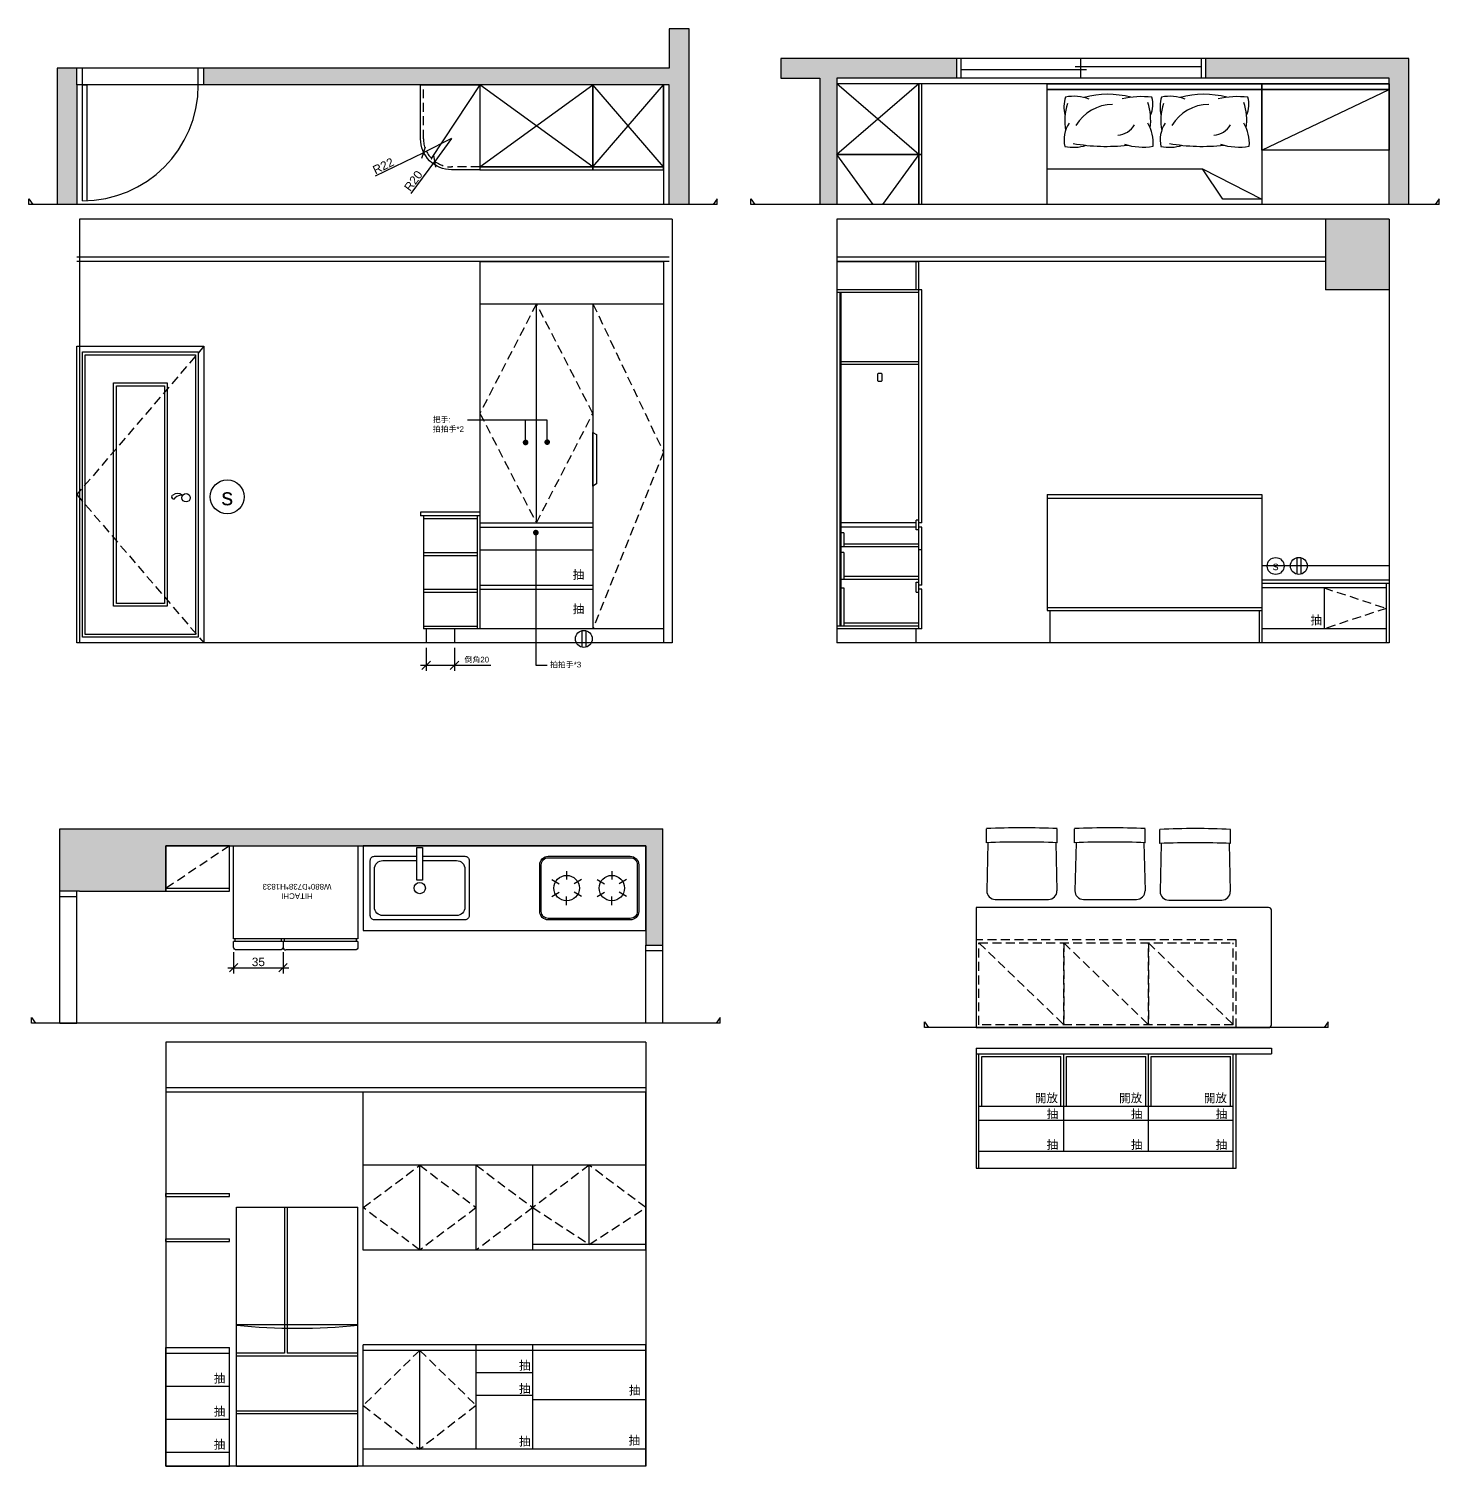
# Model space of a CAD drawing. Header units: millimetres. Extents: x 415 to 6095, y -1431 to 2703.
# Drawn here: x 3993 to 4991, y -157 to 860 of the extents above; entities that cross this region are included whole.
import ezdxf
from ezdxf import colors
from ezdxf.entities.mleader import LeaderData, LeaderLine
from ezdxf.enums import TextEntityAlignment as Align
from ezdxf.math import Vec2, Vec3

# ---------------------------------------------------------------- set-up
doc = ezdxf.new("R2010")
doc.units = ezdxf.units.MM
doc.header["$PDMODE"] = 3
doc.linetypes.add('HIDDEN', pattern=[9.525, 6.35, -3.175])
for name, color, linetype in [('02-結構樑', 251, 'HIDDEN'), ('03-結構牆', 8, 'Continuous'), ('04-門線', 94, 'Continuous'), ('05-窗線', 150, 'Continuous'), ('06-傢俱', 6, 'Continuous'), ('10-標註', 140, 'Continuous'), ('11-填充', 8, 'Continuous'), ('13-線', 40, 'Continuous'), ('14-燈具', 40, 'Continuous')]:
    doc.layers.add(name, color=color, linetype=linetype)
doc.layers.add('15-板', color=3, linetype='Continuous', plot=False)
doc.styles.get("Standard").update_dxf_attribs({"font": 'arial.ttf'})
doc.dimstyles.new('1倍', dxfattribs={"dimtxt": 6, "dimasz": 6, "dimexe": 4, "dimexo": 3.5, "dimgap": 1, "dimtad": 1, "dimdec": 1, "dimtxsty": 'Standard', "dimblk": 'OBLIQUE', "dimcen": 0.09, "dimdle": 4, "dimclrd": 140, "dimclre": 140, "dimclrt": 140, "dimadec": 0, "dimazin": 0, "dimtfac": 1, "dimtdec": 1, "dimtmove": 0, "dimatfit": 3, "dimfxl": 1, "dimarcsym": 1})

# ---------------------------------------------------------------- blocks, each defined once
blk = doc.blocks.new('*U62')
at = {"layer": '06-傢俱'}
for p, q in [((50, 58), (0, 0)), ((0, 58), (50, 0)), ((130, 58), (50, 0)), ((50, 58), (130, 0)), ((130, 0), (164.4, 51.9))]:
    blk.add_line(p, q, dxfattribs=at)
for points in [[(0, 58), (50, 58), (50, 60), (0, 60)], [(0, 0), (50, 0), (50, 58), (0, 58)], [(50, 58), (130, 58), (130, 60), (50, 60)], [(50, 0), (130, 0), (130, 58), (50, 58)]]:
    blk.add_lwpolyline(points, close=True, dxfattribs=at)
blk.add_lwpolyline([(130, 60), (150, 60, -0.414214), (172, 38), (172, 0), (130, 0)], format="xyb", close=True, dxfattribs=at)
at = {"layer": '06-傢俱', "linetype": 'HIDDEN'}
blk.add_lwpolyline([(130, 58), (150, 58, -0.414214), (170, 38), (170, 0)], format="xyb", dxfattribs=at)
blk = doc.blocks.new('門_右')
at = {"layer": '04-門線'}
for p, q in [((-90, 12), (0, 12)), ((-90, 12), (-90, 0)), ((-86, 12), (-86, 0)), ((-4, 12), (-4, 0)), ((0, 12), (0, 0)), ((-90, 0), (0, 0))]:
    blk.add_line(p, q, dxfattribs=at)
blk.add_lwpolyline([(-4, 94), (-4, 12), (-7, 12), (-7, 93.9)], dxfattribs=at)
blk.add_arc((-4, 12), 82, 90, 180, dxfattribs=at)
blk = doc.blocks.new('_Dot')
at = {"color": 0, "linetype": 'ByBlock', "lineweight": -2}
blk.add_line((-0.5, 0), (-1, 0), dxfattribs=at)
at = {"color": 0, "linetype": 'ByBlock', "const_width": 0.5}
blk.add_lwpolyline([(-0.25, 0, 1), (0.25, 0, 1)], format="xyb", close=True, dxfattribs=at)
blk = doc.blocks.new('_Oblique')
at = {"color": 0, "linetype": 'ByBlock', "lineweight": -2}
blk.add_line((-0.5, -0.5), (0.5, 0.5), dxfattribs=at)
blk = doc.blocks.new('*D64')
at = {"layer": '10-標註', "color": 140, "lineweight": -2, "transparency": 16777216}
for p, q in [((4274.3, 422), (4274.3, 405.7)), ((4294.3, 422), (4294.3, 405.7)), ((4270.3, 409.7), (4294.3, 409.7)), ((4294.3, 409.7), (4320, 409.7))]:
    blk.add_line(p, q, dxfattribs=at)
at = {"layer": 'Defpoints', "color": 0, "transparency": 16777216}
for p in [(4274.3, 425.5), (4294.3, 425.5), (4294.3, 409.7)]:
    blk.add_point(p, dxfattribs=at)
at = {"layer": '10-標註', "color": 140, "lineweight": -2, "transparency": 16777216, "xscale": 6, "yscale": 6, "zscale": 6, "rotation": 180}
blk.add_blockref('_Oblique', (4274.3, 409.7), dxfattribs=at)
at = {"layer": '10-標註', "color": 140, "lineweight": -2, "transparency": 16777216, "xscale": 6, "yscale": 6, "zscale": 6}
blk.add_blockref('_Oblique', (4294.3, 409.7), dxfattribs=at)
at = {"layer": '10-標註', "color": 140, "transparency": 16777216, "insert": (4310.1, 413.5), "char_height": 6, "width": 19.168, "attachment_point": 5}
blk.add_mtext('{\\fPMingLiU|b0|i0|c136|p18;\\H0.66667x;倒角\\fArial|b0|i0|c0|p34;20}', dxfattribs=at)
blk = doc.blocks.new('*D65')
at = {"layer": '10-標註', "color": 140, "lineweight": -2, "transparency": 16777216}
for p in [(4292.3, 782.4), (4238.4, 756)]:
    blk.add_line(p, (4272.5, 772.7), dxfattribs=at)
at = {"layer": 'Defpoints', "color": 0, "transparency": 16777216}
for p in [(4292.3, 782.4), (4272.5, 772.7)]:
    blk.add_point(p, dxfattribs=at)
at = {"layer": '10-標註', "color": 140, "lineweight": -2, "transparency": 16777216, "xscale": 6, "yscale": 6, "zscale": 6, "rotation": 26.09111205467964}
blk.add_blockref('_Oblique', (4272.5, 772.7), dxfattribs=at)
at = {"layer": '10-標註', "color": 140, "transparency": 16777216, "insert": (4243.9, 763.1), "char_height": 6, "attachment_point": 5, "rotation": 26.0911}
blk.add_mtext('R22', dxfattribs=at)
blk = doc.blocks.new('*D66')
at = {"layer": '10-標註', "color": 140, "lineweight": -2, "transparency": 16777216}
for p in [(4292.3, 782.4), (4263.6, 743.5)]:
    blk.add_line(p, (4280.4, 766.3), dxfattribs=at)
at = {"layer": 'Defpoints', "color": 0, "transparency": 16777216}
for p in [(4292.3, 782.4), (4280.4, 766.3)]:
    blk.add_point(p, dxfattribs=at)
at = {"layer": '10-標註', "color": 140, "lineweight": -2, "transparency": 16777216, "xscale": 6, "yscale": 6, "zscale": 6, "rotation": 53.54436650629573}
blk.add_blockref('_Oblique', (4280.4, 766.3), dxfattribs=at)
at = {"layer": '10-標註', "color": 140, "transparency": 16777216, "insert": (4265.2, 752.5), "char_height": 6, "attachment_point": 5, "rotation": 53.5444}
blk.add_mtext('R20', dxfattribs=at)
blk = doc.blocks.new('開關')
at = {"layer": '13-線'}
blk.add_circle((0, 0), 12, dxfattribs=at)
blk.add_text('s', height=12, dxfattribs=at).set_placement((0, 0), align=Align.MIDDLE)
blk = doc.blocks.new('門')
at = {"layer": '04-門線', "linetype": 'HIDDEN'}
for p, q in [((90, 0), (0, -105)), ((0, -105), (90, -210))]:
    blk.add_line(p, q, dxfattribs=at)
at = {"layer": '04-門線'}
blk.add_lwpolyline([(0, 0), (90, 0), (90, -210), (0, -210), (0, 0)], dxfattribs=at)
for points in [[(4, -4), (86, -4), (86, -206), (4, -206)], [(6, -6), (84, -6), (84, -204), (6, -204)], [(26, -26), (64, -26), (64, -184), (26, -184)], [(28, -28), (62, -28), (62, -182), (28, -182)]]:
    blk.add_lwpolyline(points, close=True, dxfattribs=at)
blk.add_circle((77.3, -107.2), 3, dxfattribs=at)
for centre, radius, start, end in [((68.5, -106.6), 1.42, 118.6512, 329.1456), ((71.4, -111), 6.68, 58.0846, 121.5212), ((73.8, -110.9), 5.41, 79.8249, 138.5609)]:
    blk.add_arc(centre, radius, start, end, dxfattribs=at)
blk = doc.blocks.new('床櫃')
at = {"layer": '06-傢俱'}
blk.add_line((47, -90), (4, 0), dxfattribs=at)
for points in [[(0, 0), (4, 0), (4, -90), (0, -90)], [(4, 0), (47, 0), (47, -90), (4, -90)]]:
    blk.add_lwpolyline(points, close=True, dxfattribs=at)
blk = doc.blocks.new('窗2片')
at = {"layer": '05-窗線'}
for p, q in [((0, 0), (0, -176.2)), ((0, 0), (14, 0)), ((14, 0), (14, -176.2)), ((0, -3), (14, -3)), ((6, -3), (6, -92.1)), ((14, -88.1), (0, -88.1)), ((8, -84.1), (8, -173.2)), ((0, -173.2), (14, -173.2)), ((0, -176.2), (14, -176.2))]:
    blk.add_line(p, q, dxfattribs=at)
blk = doc.blocks.new('櫃子_高低')
at = {"layer": '06-傢俱'}
for p, q in [((-130, 0), (-130, -260)), ((-130, 0), (0, 0)), ((0, 0), (0, -270)), ((-130, -30), (0, -30)), ((-90, -185), (-90, -30)), ((-50, -30), (-50, -260)), ((-130, -177.5), (-172, -177.5)), ((-172, -177.5), (-172, -180)), ((-130, -180), (-172, -180)), ((-170, -180), (-170, -260)), ((-170, -182), (-132, -182)), ((-132, -180), (-132, -260)), ((-130, -185), (-50, -185)), ((-130, -188), (-50, -188)), ((-170, -206), (-132, -206)), ((-170, -208), (-132, -208)), ((-130, -204), (-50, -204)), ((-170, -232), (-132, -232)), ((-130, -229), (-50, -229)), ((-130, -232), (-50, -232)), ((-170, -234), (-132, -234)), ((-170, -258), (-132, -258)), ((0, -260), (-170, -260)), ((-168, -260), (-168, -270)), ((-148, -260), (-148, -270)), ((0, -270), (-168, -270))]:
    blk.add_line(p, q, dxfattribs=at)
at = {"layer": '06-傢俱', "linetype": 'HIDDEN'}
for p, q in [((-90, -30), (-130, -107.5)), ((-50, -107.5), (-90, -30)), ((-50, -30), (0, -135)), ((-130, -107.5), (-90, -185)), ((-90, -185), (-50, -107.5)), ((0, -135), (-50, -260))]:
    blk.add_line(p, q, dxfattribs=at)
at = {"layer": '06-傢俱'}
blk.add_lwpolyline([(-50, -121), (-47.5, -122.5), (-47.5, -157.5), (-50, -159)], close=True, dxfattribs=at)
blk = doc.blocks.new('插座')
at = {"layer": '13-線'}
for p, q in [((-3, 11.6), (-3, -11.6)), ((3, 11.6), (3, -11.6))]:
    blk.add_line(p, q, dxfattribs=at)
blk.add_circle((0, 0), 12, dxfattribs=at)
blk = doc.blocks.new('櫃子高低立面')
at = {"layer": '06-傢俱'}
for p, q in [((0, 270), (0, 0)), ((0, 270), (58, 270)), ((56, 250), (56, 270)), ((56, 250), (56, 270)), ((58, 10), (58, 270)), ((60, 250), (0, 250)), ((58, 248), (0, 248)), ((2, 248), (2, 12)), ((2.8, 248), (2.8, 12)), ((60, 85), (60, 250)), ((58, 199), (2.8, 199)), ((58, 197), (2.8, 197)), ((56, 85), (2.8, 85)), ((56, 82), (2.8, 82)), ((56, 80), (56, 87)), ((58, 87), (56, 87)), ((60, 85), (58, 85)), ((60, 82), (58, 82)), ((60, 41), (60, 82)), ((4.8, 78), (2.8, 78)), ((4.8, 78), (4.8, 68)), ((58, 80), (56, 80)), ((58, 68), (2.8, 68)), ((4.8, 64), (2.8, 64)), ((58, 70), (4.8, 70)), ((4.8, 64), (4.8, 45)), ((60, 66), (58, 66)), ((58, 45), (2.8, 45)), ((58, 47), (4.8, 47)), ((56, 36), (56, 43)), ((56, 43), (58, 43)), ((60, 41), (58, 41)), ((2.8, 39), (4.8, 39)), ((4.8, 39), (4.8, 12)), ((56, 36), (58, 36)), ((60, 38), (58, 38)), ((60, 10), (60, 38)), ((58, 12), (0, 12)), ((58, 14), (4.8, 14)), ((60, 10), (0, 10)), ((56, 0), (0, 0)), ((56, 0), (56, 10))]:
    blk.add_line(p, q, dxfattribs=at)
blk.add_lwpolyline([(29.9, 191), (30.9, 191, -0.414214), (31.9, 190), (31.9, 186, -0.414214), (30.9, 185), (29.9, 185, -0.414214), (28.9, 186), (28.9, 190, -0.414214)], format="xyb", close=True, dxfattribs=at)
blk = doc.blocks.new('*U74')
at = {"layer": '06-傢俱'}
blk.add_line((0, 3), (0, -3), dxfattribs=at)
blk = doc.blocks.new('*U75')
at = {"layer": '06-傢俱', "color": 0, "linetype": 'ByBlock', "lineweight": -2, "transparency": 16777216}
for p, rotation in [((4082, -58.7), 59.99999999999999), ((4097.6, -58.7), 299.9999999999999), ((4082, -67.7), 120), ((4089.8, -72.2), 180), ((4097.6, -67.7), 240)]:
    blk.add_blockref('*U74', p, dxfattribs=dict(at, rotation=rotation))
blk.add_blockref('*U74', (4089.8, -54.2), dxfattribs=at)
blk = doc.blocks.new('*U76')
at = {"layer": '06-傢俱'}
blk.add_line((0, 3), (0, -3), dxfattribs=at)
blk = doc.blocks.new('*U77')
at = {"layer": '06-傢俱', "color": 0, "linetype": 'ByBlock', "lineweight": -2, "transparency": 16777216}
for p, rotation in [((4082, -58.7), 59.99999999999999), ((4097.6, -58.7), 299.9999999999999), ((4082, -67.7), 120), ((4089.8, -72.2), 180), ((4097.6, -67.7), 240)]:
    blk.add_blockref('*U76', p, dxfattribs=dict(at, rotation=rotation))
blk.add_blockref('*U76', (4089.8, -54.2), dxfattribs=at)
blk = doc.blocks.new('爐子')
at = {"layer": '06-傢俱'}
for points in [[(6, 22.5), (64, 22.5, -0.414214), (70, 16.5), (70, -16.5, -0.414214), (64, -22.5), (6, -22.5, -0.414214), (0, -16.5), (0, 16.5, -0.414214)], [(6, 21.5), (64, 21.5, -0.414214), (69, 16.5), (69, -16.5, -0.414214), (64, -21.5), (6, -21.5, -0.414214), (1, -16.5), (1, 16.5, -0.414214)]]:
    blk.add_lwpolyline(points, format="xyb", close=True, dxfattribs=at)
for centre in [(19, 0), (51, 0)]:
    blk.add_circle(centre, 9, dxfattribs=at)
for name, p in [('*U75', (-4070.8, 63.2)), ('*U77', (-4038.8, 63.2))]:
    blk.add_blockref(name, p, dxfattribs=at)
blk = doc.blocks.new('水槽')
at = {"layer": '06-傢俱'}
for points in [[(33, -22.5), (3, -22.5, -0.414214), (0, -19.5), (0, 19.5, -0.414214), (3, 22.5), (67, 22.5, -0.414214), (70, 19.5), (70, -19.5, -0.414214), (67, -22.5), (37, -22.5)], [(33, -19.5), (9, -19.5, -0.414214), (3, -13.5), (3, 13.5, -0.414214), (9, 19.5), (61, 19.5, -0.414214), (67, 13.5), (67, -13.5, -0.414214), (61, -19.5), (37, -19.5)]]:
    blk.add_lwpolyline(points, format="xyb", dxfattribs=at)
blk.add_lwpolyline([(33, -5.7), (37, -5.7), (37, -28.7), (33, -28.7)], close=True, dxfattribs=at)
blk.add_circle((35, 0), 4, dxfattribs=at)
blk = doc.blocks.new('上下櫃')
at = {"layer": '06-傢俱'}
blk.add_line((-45, 30.2), (0, 30.2), dxfattribs=at)
at = {"layer": '06-傢俱', "linetype": 'HIDDEN'}
blk.add_line((-45, 0), (0, 30.2), dxfattribs=at)
at = {"layer": '06-傢俱'}
blk.add_lwpolyline([(0, 32.2), (-45, 32.2), (-45, 0), (0, 0)], close=True, dxfattribs=at)
blk = doc.blocks.new('冰箱')
at = {"layer": '06-傢俱'}
for p, q in [((0, 67.8), (88, 67.8)), ((0, 65.8), (88, 65.8)), ((1, 67.8), (1, 65.8)), ((52, 67.8), (52, 65.8)), ((54, 67.8), (54, 65.8)), ((87, 67.8), (87, 65.8))]:
    blk.add_line(p, q, dxfattribs=at)
for points in [[(0, 67.8), (0, 71.8, -0.414214), (2, 73.8), (51, 73.8)], [(53, 67.8), (53, 71.8, -0.414214), (55, 73.8), (86, 73.8, -0.414214), (88, 71.8), (88, 67.8)]]:
    blk.add_lwpolyline(points, format="xyb", dxfattribs=at)
blk.add_lwpolyline([(88, 65.8), (88, 0), (0, 0), (0, 65.8)], dxfattribs=at)
blk.add_arc((51, 71.8), 2, 0, 90, dxfattribs=at)
at = {"layer": '06-傢俱', "insert": (17.5, 37.7), "char_height": 4, "attachment_point": 1}
blk.add_mtext_dynamic_manual_height_columns('\\pxqc;HITACHI\\PW880*D738*H1833', width=51.235, gutter_width=20, heights=[11.7], dxfattribs=at)
blk = doc.blocks.new('*D88')
at = {"layer": '06-傢俱', "color": 140, "lineweight": -2, "transparency": 16777216}
for p, q in [((4138, 206.8), (4138, 191.7)), ((4173, 206.8), (4173, 191.7)), ((4134, 195.7), (4177, 195.7))]:
    blk.add_line(p, q, dxfattribs=at)
at = {"layer": 'Defpoints', "color": 0, "transparency": 16777216}
for p in [(4138, 210.3), (4173, 210.3), (4173, 195.7)]:
    blk.add_point(p, dxfattribs=at)
at = {"layer": '06-傢俱', "color": 140, "lineweight": -2, "transparency": 16777216, "xscale": 6, "yscale": 6, "zscale": 6, "rotation": 180}
blk.add_blockref('_Oblique', (4138, 195.7), dxfattribs=at)
at = {"layer": '06-傢俱', "color": 140, "lineweight": -2, "transparency": 16777216, "xscale": 6, "yscale": 6, "zscale": 6}
blk.add_blockref('_Oblique', (4173, 195.7), dxfattribs=at)
at = {"layer": '06-傢俱', "color": 140, "transparency": 16777216, "insert": (4155.5, 199.8), "char_height": 6, "attachment_point": 5}
blk.add_mtext('35', dxfattribs=at)
blk = doc.blocks.new('冰箱立面')
at = {"layer": '06-傢俱'}
for p, q in [((0, 0), (0, 183.3)), ((0, 183.3), (86, 183.3)), ((34, 183.3), (34, 80)), ((36, 183.3), (36, 80)), ((86, 0), (86, 183.3)), ((86, 100), (0, 100)), ((34, 80), (0, 80)), ((86, 78), (0, 78)), ((86, 80), (36, 80)), ((86, 39), (0, 39)), ((86, 37), (0, 37)), ((0, 0), (86, 0))]:
    blk.add_line(p, q, dxfattribs=at)
blk.add_arc((43, 495.4), 397.8, 263.794, 276.206, dxfattribs=at)
blk = doc.blocks.new('椅子')
at = {"layer": '06-傢俱'}
for p, q in [((0, -10), (0, 0)), ((1, -10), (0.2, -43.9)), ((49, -10), (49.8, -43.9)), ((50, -10), (50, 0)), ((6.2, -50), (43.8, -50))]:
    blk.add_line(p, q, dxfattribs=at)
for centre, radius, start, end in [((25, -598.1), 598.7, 87.6066, 92.3934), ((25, -608.1), 598.7, 87.6066, 92.3934), ((6.2, -44), 6, 178.5679, 270), ((43.8, -44), 6, 270, 1.4321)]:
    blk.add_arc(centre, radius, start, end, dxfattribs=at)
blk = doc.blocks.new('餐桌')
at = {"layer": '06-傢俱', "linetype": 'HIDDEN'}
for p, q in [((2, -25), (182, -25)), ((2, -83), (2, -25)), ((2, -25), (62, -83)), ((122, -23), (62, -23)), ((62, -25), (62, -83)), ((62, -25), (122, -83)), ((122, -83), (122, -25)), ((122, -25), (182, -83)), ((182, -83), (182, -25)), ((182, -83), (2, -83)), ((62, -85), (122, -85))]:
    blk.add_line(p, q, dxfattribs=at)
at = {"layer": '06-傢俱'}
blk.add_lwpolyline([(0, -85), (207, -85, 0.414214), (209, -83), (209, -2, 0.414214), (207, 0), (0, 0)], format="xyb", close=True, dxfattribs=at)
at = {"layer": '06-傢俱', "linetype": 'HIDDEN'}
for points in [[(62, -23), (0, -23), (0, -85), (62, -85)], [(62, -83), (62, -25)], [(122, -85), (184, -85), (184, -23), (122, -23)], [(122, -25), (122, -83)]]:
    blk.add_lwpolyline(points, dxfattribs=at)

msp = doc.modelspace()

# ---------------------------------------------------------------- hatches: boundary and pattern name
at = {"layer": '11-填充'}
h = msp.add_hatch(color=256, dxfattribs=at)
h.dxf.hatch_style = 1
h.paths.add_polyline_path([(4460.29, 832.36), (4460.29, 860.16), (4446.29, 860.16), (4446.29, 832.36), (4116.99, 832.36), (4116.99, 820.36), (4446.29, 820.36), (4446.29, 735.76), (4460.29, 735.76)])
h.paths.add_polyline_path([(4012.99, 735.76), (4026.99, 735.76), (4026.99, 820.36), (4026.99, 832.36), (4012.99, 832.36)])
h = msp.add_hatch(color=256, dxfattribs=at)
h.dxf.hatch_style = 1
h.paths.add_polyline_path([(4552.96, 825.16), (4552.96, 735.76), (4564.96, 735.76), (4564.96, 825.16), (4649.56, 825.16), (4649.56, 839.16), (4552.96, 839.16), (4525.16, 839.16), (4525.16, 825.16)])
h.paths.add_polyline_path([(4825.76, 839.16), (4825.76, 825.16), (4955.76, 825.16), (4955.76, 735.76), (4969.76, 735.76), (4969.76, 839.16)])
h = msp.add_hatch(color=256, dxfattribs=at)
h.dxf.hatch_style = 1
h.paths.add_polyline_path([(4955.76, 725.51), (4910.76, 725.51), (4910.76, 675.51), (4955.76, 675.51)])
h = msp.add_hatch(color=256, dxfattribs=at)
h.dxf.hatch_style = 1
h.paths.add_polyline_path([(4429.69, 222.07), (4429.69, 211.57), (4441.69, 211.57), (4441.69, 294.07), (4014.99, 294.07), (4014.99, 249.87), (4028.99, 249.87), (4090.09, 249.87), (4090.09, 282.07), (4135.09, 282.07), (4429.69, 282.07)])

# ---------------------------------------------------------------- linework, layer by layer
at = {"layer": '02-結構樑', "linetype": 'ByBlock'}
for p in [(4910.76, 725.51), (4955.76, 675.51)]:
    msp.add_line(p, (4910.76, 675.51), dxfattribs=at)
at = {"layer": '03-結構牆'}
for p, q in [((4460.29, 860.16), (4446.29, 860.16)), ((4446.29, 860.16), (4446.29, 832.36)), ((4460.29, 832.36), (4460.29, 860.16)), ((4552.96, 839.16), (4525.16, 839.16)), ((4525.16, 839.16), (4525.16, 825.16)), ((4649.56, 839.16), (4552.96, 839.16)), ((4969.76, 839.16), (4825.76, 839.16)), ((4969.76, 735.76), (4969.76, 839.16)), ((4012.99, 832.36), (4012.99, 735.76)), ((4026.99, 832.36), (4012.99, 832.36)), ((4446.29, 832.36), (4116.99, 832.36)), ((4460.29, 735.76), (4460.29, 832.36)), ((4525.16, 825.16), (4552.96, 825.16)), ((4552.96, 825.16), (4552.96, 735.76)), ((4649.56, 825.16), (4564.96, 825.16)), ((4564.96, 825.16), (4564.96, 735.76)), ((4955.76, 825.16), (4825.76, 825.16)), ((4955.76, 735.76), (4955.76, 825.16)), ((4026.99, 820.36), (4026.99, 735.76)), ((4026.99, 820.36), (4026.99, 820.36)), ((4446.29, 820.36), (4116.99, 820.36)), ((4446.29, 735.76), (4446.29, 820.36)), ((4028.99, 725.51), (4028.99, 425.51)), ((4448.29, 725.51), (4028.99, 725.51)), ((4448.29, 725.51), (4448.29, 425.51)), ((4564.96, 725.51), (4564.96, 425.51)), ((4955.76, 725.51), (4564.96, 725.51)), ((4955.76, 725.51), (4955.76, 425.51)), ((4446.29, 698.51), (4026.99, 698.51)), ((4446.29, 695.51), (4026.99, 695.51)), ((4910.76, 698.51), (4564.96, 698.51)), ((4910.76, 695.51), (4564.96, 695.51)), ((4448.29, 425.51), (4028.99, 425.51)), ((4955.76, 425.51), (4564.96, 425.51)), ((4014.99, 294.07), (4441.69, 294.07)), ((4014.99, 249.87), (4014.99, 294.07)), ((4441.69, 211.57), (4441.69, 294.07)), ((4090.09, 249.87), (4090.09, 282.07)), ((4090.09, 282.07), (4429.69, 282.07)), ((4429.69, 282.07), (4429.69, 211.57)), ((4028.99, 249.87), (4090.09, 249.87)), ((4090.09, 142.93), (4090.09, -157.07)), ((4429.69, 142.93), (4090.09, 142.93)), ((4429.69, 142.93), (4429.69, -157.07)), ((4090.09, 110.93), (4429.69, 110.93)), ((4090.09, 107.93), (4429.69, 107.93)), ((4429.69, -157.07), (4090.09, -157.07))]:
    msp.add_line(p, q, dxfattribs=at)
at = {"layer": '04-門線'}
for p, q in [((4028.99, 249.87), (4014.99, 249.87)), ((4014.99, 156.57), (4014.99, 249.87)), ((4026.99, 245.87), (4014.99, 245.87)), ((4026.99, 156.57), (4026.99, 249.87)), ((4429.69, 211.57), (4441.69, 211.57)), ((4429.69, 156.57), (4429.69, 211.57)), ((4441.69, 207.57), (4429.69, 207.57)), ((4441.69, 156.57), (4441.69, 211.57)), ((4014.99, 156.57), (4026.99, 156.57)), ((4014.99, 156.57), (4026.99, 156.57)), ((4441.69, 156.57), (4429.69, 156.57))]:
    msp.add_line(p, q, dxfattribs=at)
at = {"layer": '06-傢俱'}
for p, q in [((4622.96, 771.16), (4564.96, 821.16)), ((4622.96, 821.16), (4564.96, 771.16)), ((4590.62, 735.76), (4564.96, 771.16)), ((4622.96, 771.16), (4597.3, 735.76)), ((4713.76, 761.06), (4823.67, 761.06)), ((4823.67, 761.06), (4865.76, 739.66)), ((4838.11, 739.66), (4823.67, 761.06)), ((4865.76, 739.66), (4838.11, 739.66)), ((4713.76, 530.51), (4713.76, 448.51)), ((4713.76, 530.51), (4865.76, 530.51)), ((4865.76, 530.51), (4865.76, 425.51)), ((4713.76, 528.01), (4865.76, 528.01)), ((4955.76, 480.01), (4865.76, 480.01)), ((4955.76, 480.01), (4955.76, 425.51)), ((4955.76, 470.01), (4865.76, 470.01)), ((4955.76, 467.51), (4865.76, 467.51)), ((4953.76, 464.51), (4865.76, 464.51)), ((4909.76, 464.51), (4909.76, 435.51)), ((4953.76, 467.51), (4953.76, 425.51)), ((4713.76, 450.51), (4865.76, 450.51)), ((4713.76, 448.51), (4865.76, 448.51)), ((4715.76, 448.51), (4715.76, 425.51)), ((4863.76, 448.51), (4863.76, 425.51)), ((4953.76, 435.51), (4865.76, 435.51)), ((4955.76, 425.51), (4715.76, 425.51)), ((4663.48, 138.81), (4663.48, 53.81)), ((4663.48, 138.81), (4665.48, 138.81)), ((4663.48, 138.81), (4872.48, 138.81)), ((4663.48, 134.81), (4872.48, 134.81)), ((4665.48, 53.81), (4665.48, 134.81)), ((4667.48, 132.81), (4723.48, 132.81)), ((4667.48, 97.81), (4667.48, 132.81)), ((4723.48, 97.81), (4723.48, 132.81)), ((4725.48, 65.81), (4725.48, 134.81)), ((4727.48, 97.81), (4727.48, 132.81)), ((4727.48, 132.81), (4783.48, 132.81)), ((4783.48, 97.81), (4783.48, 132.81)), ((4785.48, 65.81), (4785.48, 134.81)), ((4787.48, 97.81), (4787.48, 132.81)), ((4787.48, 132.81), (4843.48, 132.81)), ((4843.48, 97.81), (4843.48, 132.81)), ((4845.48, 53.81), (4845.48, 134.81)), ((4847.48, 53.81), (4847.48, 134.81)), ((4872.48, 138.81), (4872.48, 134.81)), ((4229.69, -4.07), (4229.69, 107.93)), ((4229.69, 107.93), (4429.69, 107.93)), ((4429.69, -4.07), (4429.69, 107.93)), ((4665.48, 97.81), (4845.48, 97.81)), ((4665.48, 87.81), (4845.48, 87.81)), ((4665.48, 65.81), (4845.48, 65.81)), ((4429.69, 55.93), (4229.69, 55.93)), ((4269.69, -4.07), (4269.69, 55.93)), ((4309.69, -4.07), (4309.69, 55.93)), ((4349.69, -4.07), (4349.69, 55.93)), ((4389.69, -0.07), (4389.69, 55.93)), ((4663.48, 53.81), (4665.48, 53.81)), ((4665.48, 53.81), (4725.48, 53.81)), ((4725.48, 53.81), (4785.48, 53.81)), ((4785.48, 53.81), (4847.48, 53.81)), ((4090.09, 35.93), (4135.09, 35.93)), ((4090.09, 33.93), (4090.09, 35.93)), ((4090.09, 33.93), (4135.09, 33.93)), ((4135.09, 33.93), (4135.09, 35.93)), ((4090.09, 3.93), (4135.09, 3.93)), ((4090.09, 1.93), (4090.09, 3.93)), ((4090.09, 1.93), (4135.09, 1.93)), ((4135.09, 1.93), (4135.09, 3.93)), ((4429.69, -4.07), (4229.69, -4.07)), ((4429.69, -0.07), (4349.69, -0.07)), ((4429.69, -71.07), (4229.69, -71.07)), ((4229.69, -157.07), (4229.69, -71.07)), ((4309.69, -145.07), (4309.69, -71.07)), ((4349.69, -145.07), (4349.69, -71.07)), ((4429.69, -157.07), (4429.69, -71.07)), ((4090.09, -157.07), (4090.09, -73.07)), ((4090.09, -73.07), (4135.09, -73.07)), ((4090.09, -77.07), (4135.09, -77.07)), ((4135.09, -157.07), (4135.09, -73.07)), ((4429.69, -75.07), (4229.69, -75.07)), ((4269.69, -145.07), (4269.69, -75.07)), ((4349.69, -91.07), (4309.69, -91.07)), ((4090.09, -100.4), (4135.09, -100.4)), ((4349.69, -107.07), (4309.69, -107.07)), ((4429.69, -110.07), (4349.69, -110.07)), ((4090.09, -123.73), (4135.09, -123.73)), ((4090.09, -147.07), (4135.09, -147.07)), ((4429.69, -145.07), (4229.69, -145.07)), ((4090.09, -157.07), (4135.09, -157.07)), ((4429.69, -157.07), (4229.69, -157.07))]:
    msp.add_line(p, q, dxfattribs=at)
at = {"layer": '06-傢俱', "linetype": 'HIDDEN'}
for p, q in [((4909.76, 464.51), (4953.76, 450.01)), ((4953.76, 450.01), (4909.76, 435.51)), ((4229.69, 25.93), (4269.69, 55.93)), ((4269.69, 55.93), (4309.69, 25.93)), ((4309.69, 55.93), (4349.69, 25.93)), ((4389.69, 55.93), (4349.69, 25.93)), ((4429.69, 25.93), (4389.69, 55.93)), ((4269.69, -4.07), (4229.69, 25.93)), ((4309.69, 25.93), (4269.69, -4.07)), ((4349.69, 25.93), (4309.69, -4.07)), ((4349.69, 25.93), (4389.69, -0.07)), ((4389.69, -0.07), (4429.69, 25.93)), ((4269.69, -75.07), (4229.69, -114.07)), ((4269.69, -75.07), (4309.69, -114.07)), ((4229.69, -114.07), (4269.69, -145.07)), ((4309.69, -114.07), (4269.69, -145.07))]:
    msp.add_line(p, q, dxfattribs=at)
at = {"layer": '06-傢俱'}
for points in [[(4564.96, 821.16), (4564.96, 771.16), (4622.96, 771.16), (4622.96, 821.16)], [(4622.96, 821.16), (4622.96, 771.16), (4624.96, 771.16), (4624.96, 821.16)], [(4865.76, 821.16), (4865.76, 817.16), (4713.76, 817.16), (4713.76, 821.16)], [(4429.69, 282.07), (4229.69, 282.07), (4229.69, 222.07), (4429.69, 222.07)]]:
    msp.add_lwpolyline(points, close=True, dxfattribs=at)
for points in [[(4713.76, 735.76), (4713.76, 817.16), (4865.76, 817.16), (4865.76, 735.76)], [(4622.96, 735.76), (4622.96, 771.16), (4564.96, 771.16), (4564.96, 735.76)], [(4624.96, 735.76), (4624.96, 771.16), (4622.96, 771.16), (4622.96, 735.76)]]:
    msp.add_lwpolyline(points, dxfattribs=at)
for centre, radius, start, end in [((4748.37, 805.01), 22.75, 162.52765, 195.02889), ((4764.85, 795.1), 38.66, 161.71702, 190.46853), ((4732.31, 781.73), 30.63, 68.53407, 100.60053), ((4759.7, 776.94), 29.52, 89.21488, 150.10201), ((4756.89, 751.58), 62.18, 75.0075, 105.85965), ((4780.67, 750.86), 61.26, 83.27956, 103.06166), ((4746.11, 795.29), 40.93, 352.499, 18.13105), ((4771.2, 806.67), 17.38, 334.18614, 16.83097), ((4816.37, 805.01), 22.75, 162.52765, 195.02889), ((4832.84, 795.1), 38.66, 161.71702, 190.46853), ((4800.3, 781.73), 30.63, 68.53407, 100.60053), ((4827.69, 776.94), 29.52, 89.21488, 150.10201), ((4824.88, 751.58), 62.18, 75.0075, 105.85965), ((4848.66, 750.86), 61.26, 83.27956, 103.06166), ((4814.1, 795.29), 40.93, 352.499, 18.13105), ((4839.2, 806.67), 17.38, 334.18614, 16.83097), ((4747.52, 781.5), 21.78, 147.13231, 192.19254), ((4762.83, 799.29), 14.52, 273.72169, 330.98376), ((4760.77, 779.14), 28.08, 355.77965, 30.34071), ((4815.51, 781.5), 21.78, 147.13231, 192.19254), ((4830.83, 799.29), 14.52, 273.72169, 330.98376), ((4828.77, 779.14), 28.08, 355.77965, 30.34071), ((4732.28, 806.3), 30.02, 258.37261, 287.59954), ((4755.42, 907.31), 130.38, 259.75738, 276.74907), ((4781.42, 816.87), 40.47, 251.42576, 280.46535), ((4800.27, 806.3), 30.02, 258.37261, 287.59954), ((4823.42, 907.31), 130.38, 259.75738, 276.74907), ((4849.42, 816.87), 40.47, 251.42576, 280.46535)]:
    msp.add_arc(centre, radius, start, end, dxfattribs=at)
at = {"layer": '10-標註'}
for p, q in [((3992.99, 735.76), (3992.99, 739.76)), ((3992.99, 739.76), (3995.87, 735.76)), ((4480.29, 735.76), (3992.99, 735.76)), ((4480.29, 739.76), (4477.42, 735.76)), ((4480.29, 735.76), (4480.29, 739.76)), ((4503.96, 735.76), (4503.96, 739.76)), ((4503.96, 739.76), (4506.83, 735.76)), ((4991.26, 735.76), (4503.96, 735.76)), ((4991.26, 739.76), (4988.38, 735.76)), ((4991.26, 735.76), (4991.26, 739.76)), ((3994.99, 156.57), (3994.99, 160.57)), ((3994.99, 160.57), (3997.87, 156.57)), ((4482.29, 156.57), (3994.99, 156.57)), ((4482.29, 160.57), (4479.42, 156.57)), ((4482.29, 156.57), (4482.29, 160.57)), ((4626.83, 153.33), (4626.83, 157.33)), ((4626.83, 157.33), (4629.7, 153.33)), ((4912.58, 153.33), (4626.83, 153.33)), ((4912.58, 157.33), (4909.71, 153.33)), ((4912.58, 153.33), (4912.58, 157.33))]:
    msp.add_line(p, q, dxfattribs=at)
at = {"layer": '10-標註', "linetype": 'ByBlock', "lineweight": -2}
msp.add_lwpolyline([(4344.62, 571.4), (4344.62, 582.87)], dxfattribs=at)
at = {"layer": '15-板'}
for p, q in [((4442.29, 820.36), (4442.29, 735.76)), ((4955.76, 821.16), (4564.96, 821.16)), ((4442.29, 695.51), (4442.29, 425.51))]:
    msp.add_line(p, q, dxfattribs=at)

# ---------------------------------------------------------------- block references
at = {"layer": '04-門線', "rotation": 180}
msp.add_blockref('門_右', (4026.99, 832.36), dxfattribs=at)
at = {"layer": '04-門線'}
msp.add_blockref('門', (4026.99, 635.51), dxfattribs=at)
at = {"layer": '05-窗線', "rotation": 270}
msp.add_blockref('窗2片', (4825.76, 839.16), dxfattribs=at)
at = {"layer": '06-傢俱'}
for name, p, rotation in [('*U62', (4442.29, 820.36), 180), ('床櫃', (4955.76, 821.16), 270), ('冰箱', (4225.98, 282.07), 180), ('水槽', (4304.69, 252.07), 180), ('爐子', (4424.69, 252.07), 180)]:
    msp.add_blockref(name, p, dxfattribs=dict(at, rotation=rotation))
for name, p in [('櫃子_高低', (4442.29, 695.51)), ('櫃子高低立面', (4564.96, 425.51)), ('椅子', (4670.87, 294.07)), ('椅子', (4733.22, 294.07)), ('椅子', (4793.56, 293.55)), ('餐桌', (4663.48, 238.33)), ('冰箱立面', (4139.98, -157.07))]:
    msp.add_blockref(name, p, dxfattribs=at)
at = {"layer": '06-傢俱', "linetype": 'HIDDEN', "rotation": 180}
msp.add_blockref('上下櫃', (4090.09, 282.07), dxfattribs=at)
at = {"layer": '10-標註', "lineweight": -2, "xscale": 4, "yscale": 4, "zscale": 4, "rotation": 270}
msp.add_blockref('_Dot', (4344.62, 567.4), dxfattribs=at)
at = {"layer": '14-燈具'}
msp.add_blockref('開關', (4133.49, 528.87), dxfattribs=at)
at = {"layer": '14-燈具', "xscale": 0.5, "yscale": 0.5, "zscale": 0.5}
for name, p in [('開關', (4875.47, 479.98)), ('插座', (4891.87, 480.01)), ('插座', (4385.85, 428.37))]:
    msp.add_blockref(name, p, dxfattribs=at)

# ---------------------------------------------------------------- texts
at = {"layer": '10-標註'}
for s, p in [('抽', (4382.05, 474.03)), ('抽', (4382.05, 449.75)), ('抽', (4904.17, 441.87)), ('開放', (4713.23, 103.66)), ('開放', (4772.87, 103.66)), ('開放', (4832.84, 103.66)), ('抽', (4717.51, 92.43)), ('抽', (4777.15, 92.43)), ('抽', (4837.12, 92.43)), ('抽', (4717.51, 70.66)), ('抽', (4777.15, 70.66)), ('抽', (4837.12, 70.66)), ('抽', (4128.04, -94.71)), ('抽', (4344.04, -85.56)), ('抽', (4344.04, -102)), ('抽', (4421.84, -103.16)), ('抽', (4128.04, -118.08)), ('抽', (4128.04, -141.45)), ('抽', (4344.04, -139.29)), ('抽', (4421.61, -138.57))]:
    msp.add_text(s, height=6, dxfattribs=at).set_placement(p, align=Align.MIDDLE)

# ---------------------------------------------------------------- dimensions: what is measured, and where the dimension line sits
at = {"layer": '06-傢俱'}
dim = msp.add_linear_dim(base=(4172.98, 195.74), p1=(4137.98, 210.27), p2=(4172.98, 210.27), dimstyle='1倍', dxfattribs=at)
dim.commit()
dim.dimension.update_dxf_attribs({"geometry": '*D88', "text_midpoint": (4155.48, 199.81)})
at = {"layer": '10-標註'}
dim = msp.add_radius_dim(center=(4292.29, 782.36), mpoint=(4272.54, 772.68), dimstyle='1倍', dxfattribs=at)
dim.commit()
dim.dimension.update_dxf_attribs({"geometry": '*D65', "text_midpoint": (4245.7, 759.54), "dimtype": 164})
dim = msp.add_radius_dim(center=(4292.29, 782.36), mpoint=(4280.41, 766.27), dimstyle='1倍', dxfattribs=at)
dim.commit()
dim.dimension.update_dxf_attribs({"geometry": '*D66', "text_midpoint": (4265.16, 752.47)})
dim = msp.add_linear_dim(base=(4294.29, 409.73), p1=(4274.29, 425.51), p2=(4294.29, 425.51), text='{\\fPMingLiU|b0|i0|c136|p18;\\H0.66667x;倒角\\fArial|b0|i0|c0|p34;<>}', dimstyle='1倍', dxfattribs=at)
dim.commit()
dim.dimension.update_dxf_attribs({"geometry": '*D64', "text_midpoint": (4310.14, 409.73), "dimtype": 160})

# ---------------------------------------------------------------- leaders
ml = msp.add_multileader_mtext('Standard', dxfattribs=at)
ml.set_content('{\\fPMingLiU|b0|i0|c136|p18;把手}:\\P{\\fPMingLiU|b0|i0|c136|p18;拍拍手}*2', color=256)
ml.set_leader_properties()
ml.set_arrow_properties(name='DOT')
ml.build(insert=Vec2(0, 0))
ctx = ml.context
ctx.base_point, ctx.plane_origin = Vec3(4276.93, 583.09), Vec3(4359.92, 567.63)
notes = []
notes.append((ctx, [(0, (1, 1, 0), (4359.92, 583.09), (-1, 0), 56.35, [(0, [(4359.92, 567.63)], 0, [])])]))
ctx.mtext.insert, ctx.mtext.flow_direction = Vec3(4278.93, 585.56), 5
ml = msp.add_multileader_mtext('Standard', dxfattribs=at)
ml.set_content('{\\fPMingLiU|b0|i0|c136|p18;拍拍手}*3', color=256)
ml.set_leader_properties()
ml.set_arrow_properties(name='DOT')
ml.build(insert=Vec2(0, 0))
ctx = ml.context
ctx.base_point, ctx.plane_origin = Vec3(4359.9, 409.73), Vec3(4351.9, 503.62)
notes.append((ctx, [(0, (1, 1, 0), (4351.9, 409.73), (1, 0), 8, [(2, [(4351.9, 503.62), (4351.9, 474.02), (4351.9, 448.73)], 0, [])])]))
ctx.mtext.insert, ctx.mtext.flow_direction = Vec3(4361.9, 412.2), 5
for ctx, leaders in notes:
    for number, flags, end, landing, length, lines in leaders:
        leader = LeaderData()
        leader.index, (leader.has_last_leader_line, leader.has_dogleg_vector, leader.attachment_direction) = number, flags
        leader.last_leader_point, leader.dogleg_vector, leader.dogleg_length = Vec3(end), Vec3(landing), length
        for number, points, colour, breaks in lines:
            line = LeaderLine()
            line.index, line.vertices, line.color, line.breaks = number, Vec3.list(points), colors.encode_raw_color(colour), breaks
            leader.lines.append(line)
        ctx.leaders.append(leader)

doc.saveas('drawing.dxf')
